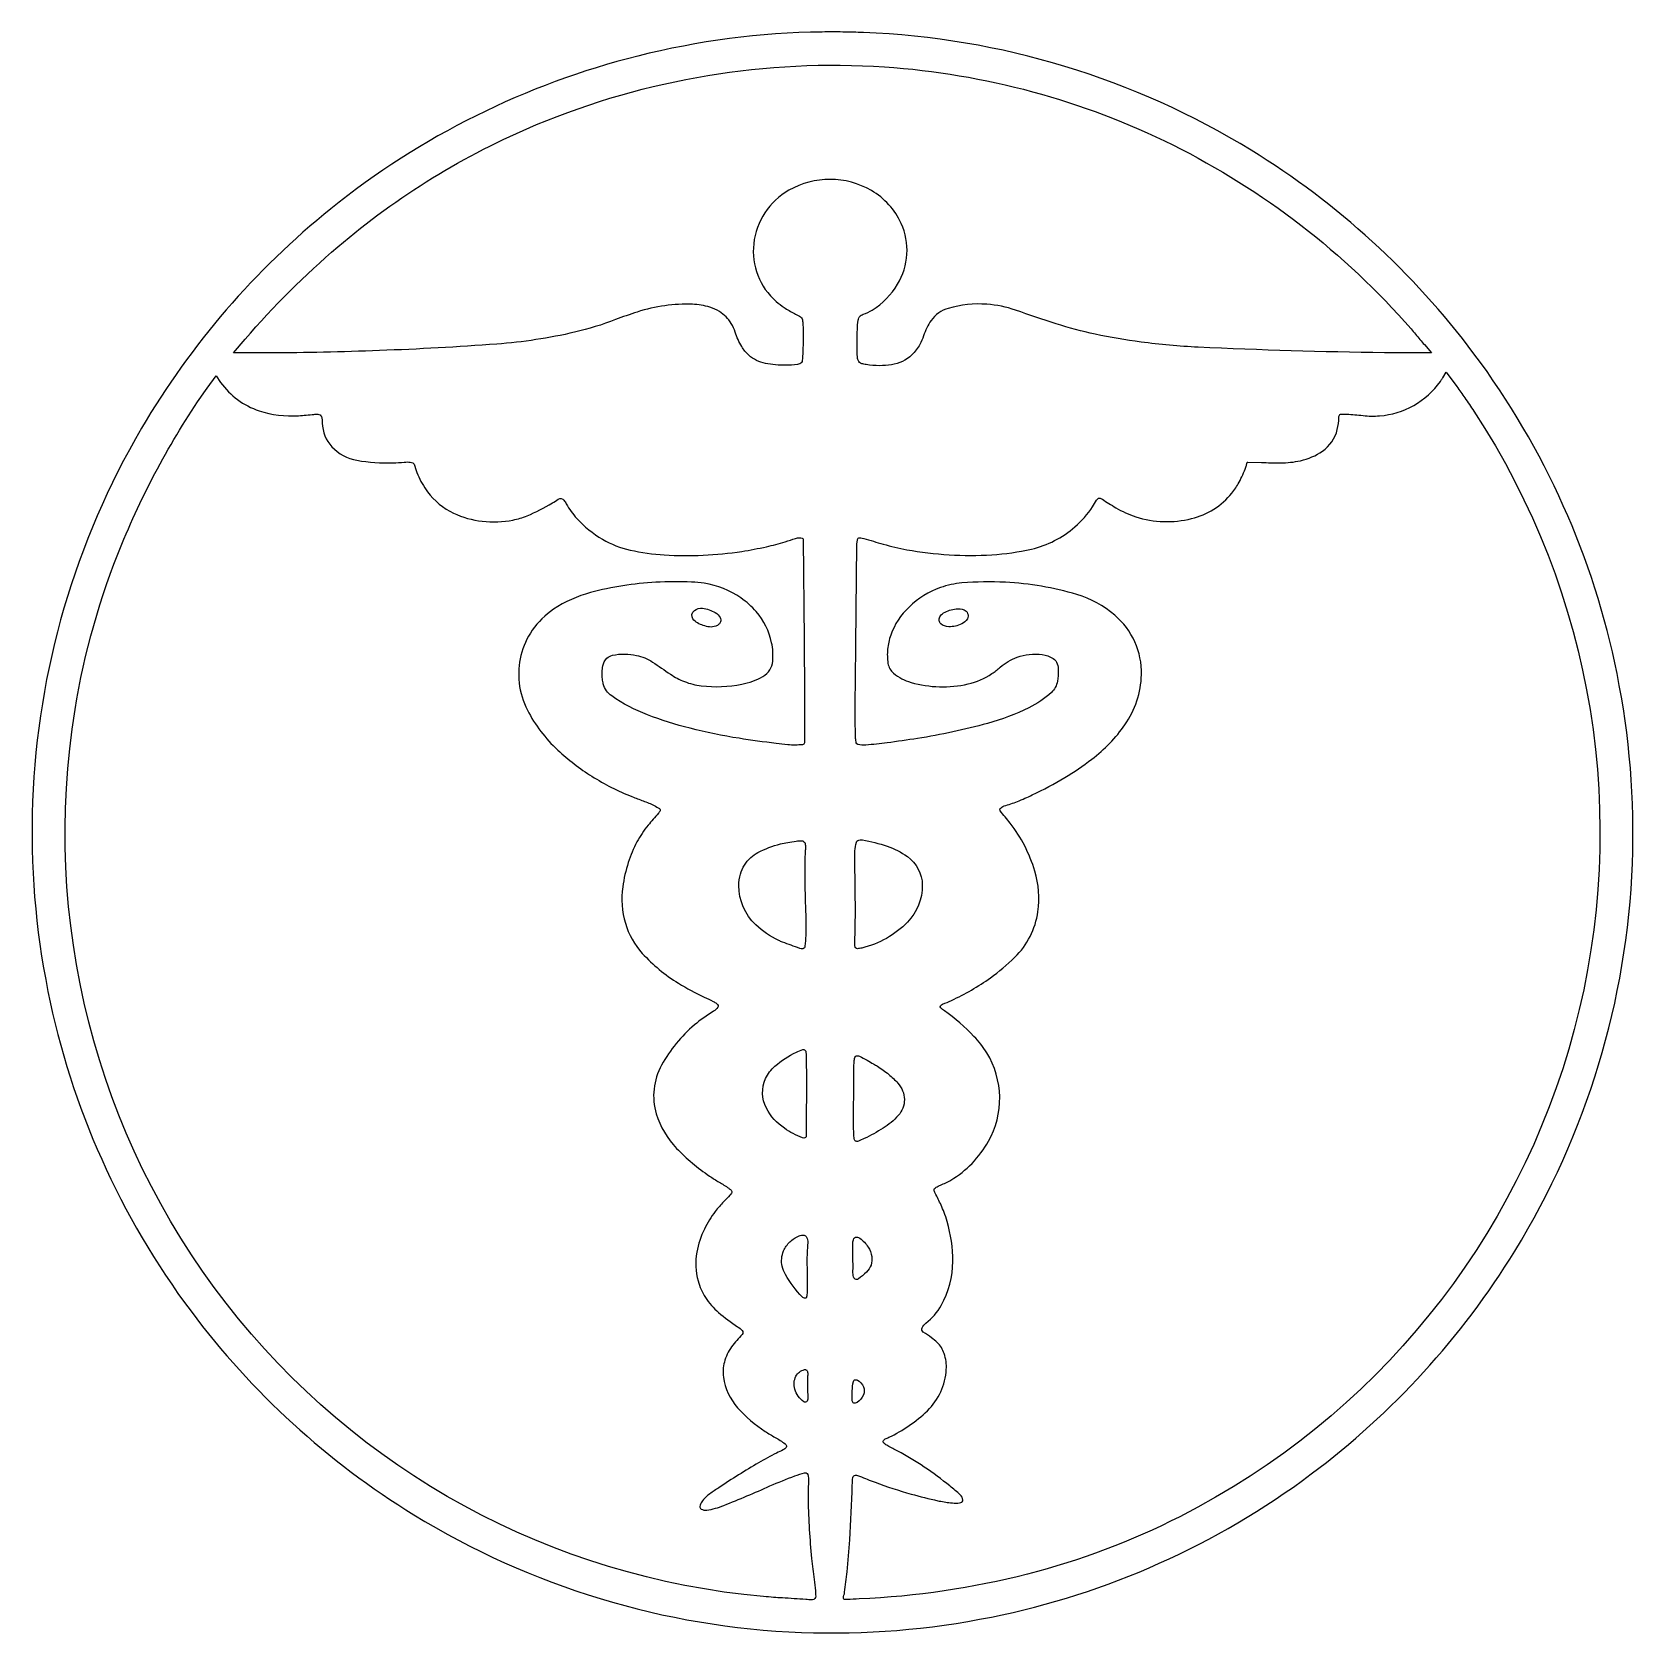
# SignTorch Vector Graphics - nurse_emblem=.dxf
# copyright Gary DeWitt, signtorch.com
# Model space of a CAD drawing. Extents: x 6.3 to 17.7, y 6.3 to 17.7.
import ezdxf

# ---------------------------------------------------------------- set-up
doc = ezdxf.new("R2010")
doc.units = 0
doc.layers.get('0').update_dxf_attribs({"linetype": 'CONTINUOUS'})

msp = doc.modelspace()

# ---------------------------------------------------------------- linework, layer by layer
for points in [[(11.927, 17.669, 0.058239), (10.622, 17.499, 0.108596), (8.447, 16.417, 0.090855), (7.107, 14.863, 0.123702), (6.335, 12.219, 0.059357), (6.444, 10.875, 0.111215), (7.457, 8.609, 0.094684), (9.036, 7.168, 0.128957), (11.781, 6.335, 0.059357), (13.125, 6.444, 0.111215), (15.391, 7.457, 0.094684), (16.832, 9.036, 0.128957), (17.665, 11.781, 0.059357), (17.556, 13.125, 0.111215), (16.543, 15.391, 0.094684), (14.964, 16.832, 0.128957), (12.219, 17.665, 0.006343), (12.073, 17.669, 0.006328)], [(12.369, 17.422, -0.098798), (14.41, 16.869, -0.098027), (16.097, 15.567, -0.003706), (16.129, 15.529, -0.001898), (16.192, 15.455), (16.241, 15.396), (15.909, 15.398, -0.009339), (14.59, 15.437, -0.020008), (14.185, 15.473, -0.021166), (13.86, 15.529, -0.024491), (13.584, 15.603, -0.005982), (13.297, 15.699, 0.066077), (13.093, 15.741, 0.088974), (12.82, 15.712, 0.168652), (12.699, 15.626, 0.078798), (12.645, 15.517, -0.051086), (12.619, 15.456, -0.075036), (12.562, 15.383, -0.155033), (12.417, 15.312, -0.039282), (12.332, 15.306, -0.03543), (12.238, 15.314, -0.032511), (12.207, 15.32, -0.223359), (12.181, 15.344, -0.081905), (12.177, 15.357, -0.02072), (12.175, 15.411, -0.002711), (12.176, 15.562, -0.043338), (12.182, 15.628, -0.042371), (12.187, 15.645, -0.181055), (12.202, 15.663, -0.048356), (12.218, 15.67, 0.064964), (12.282, 15.7, 0.114622), (12.461, 15.883, 0.248401), (12.486, 16.314, 0.154705), (12.276, 16.546, 0.268787), (11.691, 16.548, 0.238223), (11.442, 16.17, 0.246636), (11.601, 15.761, 0.033722), (11.657, 15.718, 0.028568), (11.73, 15.676, 0.000478), (11.766, 15.657, -0.228337), (11.787, 15.63, -0.046728), (11.791, 15.597, -0.011734), (11.79, 15.406, -0.016749), (11.786, 15.342, -0.274385), (11.769, 15.319, -0.073307), (11.751, 15.314, -0.024516), (11.668, 15.309, -0.053763), (11.525, 15.322, -0.128995), (11.407, 15.38, -0.080876), (11.357, 15.441, -0.05705), (11.311, 15.543, 0.057423), (11.283, 15.605, 0.121979), (11.2, 15.689, 0.063558), (11.132, 15.72, 0.063739), (11.008, 15.741, 0.045175), (10.813, 15.731, 0.043827), (10.617, 15.686, 0.012557), (10.463, 15.632, -0.033966), (10.174, 15.543, -0.038891), (9.622, 15.459, -0.009157), (8.793, 15.413, -0.003952), (8.396, 15.401, -0.004149), (8.018, 15.396), (7.758, 15.396), (7.84, 15.493, -0.038835), (8.497, 16.148, -0.077896), (9.904, 17.013, -0.057819), (11.116, 17.361, -0.058128)], [(11.512, 6.589, -0.208494), (7.706, 8.666, -0.208308), (6.636, 12.872, -0.057229), (6.967, 14.042, -0.05519), (7.571, 15.147), (7.634, 15.235), (7.667, 15.187, 0.157292), (7.939, 14.987, 0.098752), (8.218, 14.952, 0.009087), (8.328, 14.961, -0.039036), (8.355, 14.962, -0.140659), (8.371, 14.957, -0.16617), (8.38, 14.945, -0.073112), (8.387, 14.9, 0.187593), (8.455, 14.732, 0.162094), (8.632, 14.636, 0.051046), (8.888, 14.618, 0.018117), (8.967, 14.623, -0.056105), (9.009, 14.623, -0.087401), (9.029, 14.617, -0.147657), (9.037, 14.608, -0.069227), (9.043, 14.594, 0.041922), (9.063, 14.534, 0.057342), (9.132, 14.413, 0.124299), (9.316, 14.262, 0.081237), (9.52, 14.204, 0.079736), (9.737, 14.213, 0.04708), (9.837, 14.243, 0.040587), (10.016, 14.334, 0.009719), (10.058, 14.361, -0.399786), (10.098, 14.354, -0.03754), (10.115, 14.327, 0.065366), (10.188, 14.225, 0.071179), (10.371, 14.077, 0.079623), (10.567, 14, 0.039606), (10.809, 13.966, 0.052838), (11.358, 13.991, 0.016652), (11.532, 14.024, 0.021371), (11.664, 14.059, -0.000539), (11.739, 14.083, -0.054765), (11.767, 14.088, -0.121052), (11.786, 14.085, -0.237078), (11.793, 14.077), (11.799, 13.364, -0.000773), (11.801, 13.084, -0.001016), (11.801, 12.872), (11.801, 12.634, -0.32601), (11.788, 12.622, -0.050323), (11.683, 12.621, -0.008546), (11.601, 12.63, -0.006704), (11.338, 12.667, -0.024968), (10.991, 12.738, -0.027957), (10.689, 12.834, -0.061532), (10.437, 12.967, -0.173129), (10.377, 13.052, -0.045009), (10.371, 13.087, -0.0314), (10.369, 13.137, -0.041648), (10.374, 13.18, -0.147505), (10.402, 13.234, -0.140986), (10.441, 13.255, -0.06784), (10.53, 13.263, -0.036392), (10.611, 13.254, -0.100245), (10.726, 13.207, -0.003868), (10.852, 13.121, 0.058555), (10.951, 13.069, 0.062924), (11.071, 13.039, 0.077998), (11.358, 13.05, 0.081067), (11.507, 13.105, 0.246514), (11.577, 13.214, 0.072811), (11.569, 13.344, 0.128932), (11.46, 13.564, 0.063653), (11.351, 13.661, 0.111326), (11.092, 13.765, 0.027491), (11.002, 13.774, 0.025899), (10.749, 13.772, 0.050477), (10.286, 13.699, 0.08298), (10.025, 13.581, 0.094665), (9.874, 13.432, 0.181224), (9.781, 13.06, 0.090974), (9.839, 12.867, 0.086757), (10.054, 12.584, 0.047006), (10.296, 12.398, 0.045001), (10.58, 12.254, 0.008652), (10.659, 12.224, -0.028405), (10.737, 12.191, -0.030647), (10.775, 12.169, -0.182305), (10.78, 12.162, -0.180915), (10.779, 12.154, -0.070472), (10.767, 12.136, 0.010874), (10.694, 12.051, 0.048211), (10.615, 11.933, 0.046503), (10.554, 11.788, 0.041205), (10.514, 11.615, 0.107684), (10.533, 11.357, 0.114058), (10.653, 11.144, 0.070042), (10.909, 10.933, 0.028256), (11.091, 10.835, -0.001963), (11.155, 10.804, -0.059604), (11.179, 10.789, -0.142263), (11.19, 10.774, -0.233445), (11.188, 10.762, -0.111757), (11.158, 10.734, 0.044337), (11.022, 10.637, 0.044676), (10.894, 10.506, 0.044302), (10.79, 10.353, 0.099872), (10.736, 10.183, 0.101076), (10.752, 10.008, 0.119615), (10.896, 9.763, 0.051), (11.129, 9.567, 0.019647), (11.197, 9.524, -0.027066), (11.265, 9.481, -0.022337), (11.282, 9.467, -0.383957), (11.285, 9.445, -0.041649), (11.274, 9.432, 0.006914), (11.229, 9.385, 0.022019), (11.17, 9.316, 0.053792), (11.093, 9.192, 0.066858), (11.039, 9.027, 0.1115), (11.048, 8.824, 0.078504), (11.1, 8.707, 0.07122), (11.193, 8.601, 0.032889), (11.328, 8.5, -0.050533), (11.361, 8.473, -0.200254), (11.366, 8.46, -0.181989), (11.361, 8.446, -0.008606), (11.322, 8.403, 0.034162), (11.285, 8.357, 0.089152), (11.234, 8.249, 0.100284), (11.227, 8.143, 0.150569), (11.328, 7.926, 0.064079), (11.523, 7.759, 0.016276), (11.594, 7.716, -0.029625), (11.664, 7.671, -0.161239), (11.674, 7.657, -0.216496), (11.672, 7.645, -0.158754), (11.65, 7.627, 0.021886), (11.603, 7.605, 0.012784), (11.477, 7.536, 0.016393), (11.195, 7.36, 0.006969), (11.131, 7.316, 0.078625), (11.074, 7.26, 0.140886), (11.061, 7.226, 0.282706), (11.07, 7.209, 0.177324), (11.11, 7.201, 0.056426), (11.23, 7.234, 0.009525), (11.557, 7.372, -0.018525), (11.734, 7.443, -0.017768), (11.802, 7.465, -0.116026), (11.813, 7.465, -0.287957), (11.825, 7.454, -0.083553), (11.83, 7.4, 0.024189), (11.827, 7.272, 0.018952), (11.852, 6.858, 0.009444), (11.87, 6.71, -0.016586), (11.879, 6.63, -0.006097), (11.881, 6.592, -0.394463), (11.859, 6.566, -0.028691), (11.857, 6.566, -0.008824), (11.852, 6.566, -0.009672), (11.811, 6.568, 0.004621), (11.645, 6.579, -0.004398), (11.583, 6.583, -0.003874)], [(16.542, 14.983, -0.213674), (17.253, 10.605, -0.213455), (14.459, 7.154, -0.054671), (13.381, 6.748, -0.052291), (12.19, 6.572, 0.001384), (12.105, 6.568, 0.007896), (12.09, 6.567, -0.475186), (12.077, 6.58, -0.040837), (12.081, 6.598, 0.038979), (12.086, 6.62, 0.005941), (12.103, 6.765, 0.011939), (12.122, 6.991, 0.00698), (12.14, 7.379, -0.025233), (12.144, 7.432, -0.378009), (12.163, 7.448, -0.099882), (12.192, 7.442, 0.012716), (12.301, 7.398, 0.020124), (12.557, 7.315, 0.015384), (12.745, 7.268, 0.023545), (12.836, 7.253, 0.041683), (12.888, 7.251, 0.04156), (12.909, 7.254, 0.37287), (12.923, 7.272, 0.196466), (12.905, 7.309, 0.009428), (12.831, 7.372, 0.02424), (12.65, 7.506, 0.024913), (12.462, 7.619, 0.000201), (12.391, 7.657, -0.042592), (12.367, 7.672, -0.123874), (12.359, 7.682, -0.202145), (12.359, 7.69, -0.197819), (12.374, 7.705, 0.006007), (12.399, 7.717, 0.084623), (12.672, 7.905, 0.187187), (12.806, 8.198, 0.096525), (12.791, 8.31, 0.11915), (12.742, 8.388, 0.036971), (12.701, 8.422, 0.010706), (12.643, 8.462, -0.186742), (12.633, 8.476, -0.189983), (12.635, 8.493, -0.101663), (12.662, 8.525, 0.097874), (12.77, 8.651, 0.128129), (12.852, 8.962, 0.072797), (12.812, 9.245, 0.016829), (12.79, 9.31, 0.021018), (12.769, 9.361, 0.008028), (12.727, 9.446, -0.079386), (12.72, 9.469, -0.248961), (12.723, 9.478, -0.069818), (12.748, 9.495, -0.022552), (12.766, 9.503, 0.039653), (12.839, 9.539, 0.065984), (12.988, 9.657, 0.063867), (13.105, 9.814, 0.134272), (13.184, 10.127, 0.133336), (13.093, 10.439, 0.053713), (13.002, 10.556, 0.047528), (12.792, 10.738, -0.030619), (12.767, 10.758, -0.368696), (12.765, 10.773, -0.15815), (12.779, 10.784, 0.016734), (12.843, 10.811, 0.048416), (13.118, 10.971, 0.037706), (13.291, 11.116, 0.164981), (13.455, 11.439, 0.110257), (13.433, 11.727, 0.044713), (13.361, 11.905, 0.044774), (13.258, 12.066, 0.015471), (13.223, 12.11, -0.022682), (13.188, 12.154, -0.335898), (13.188, 12.169, -0.144014), (13.215, 12.188, -0.00639), (13.262, 12.203, 0.017442), (13.309, 12.22, 0.018397), (13.415, 12.266, 0.024688), (13.645, 12.389, 0.025753), (13.836, 12.519, 0.078544), (14.071, 12.763, 0.147728), (14.188, 13.118, 0.226243), (13.999, 13.539, 0.103448), (13.731, 13.685, 0.061002), (13.224, 13.772, 0.032722), (12.917, 13.767, 0.064102), (12.764, 13.734, 0.106776), (12.542, 13.597, 0.117204), (12.412, 13.397, 0.060847), (12.39, 13.298, 0.062167), (12.393, 13.198, 0.18396), (12.433, 13.128, 0.103647), (12.556, 13.063, 0.126213), (12.96, 13.052, 0.09239), (13.129, 13.125, 0.031756), (13.188, 13.171, -0.091557), (13.308, 13.242, -0.063359), (13.392, 13.261, -0.057719), (13.486, 13.26, -0.105447), (13.563, 13.233, -0.182095), (13.592, 13.195, -0.073173), (13.599, 13.148, -0.045267), (13.593, 13.071, -0.163535), (13.55, 12.992, -0.075049), (13.391, 12.883, -0.045402), (13.098, 12.773, -0.028018), (12.602, 12.666, -0.007246), (12.386, 12.635, -0.010444), (12.235, 12.619, -0.083716), (12.18, 12.623, -0.286409), (12.168, 12.636, -0.04156), (12.164, 12.665, -0.009828), (12.161, 12.845, -0.003391), (12.162, 13.038, 0.000892), (12.17, 13.81, 0.000192), (12.172, 14.007, -0.019529), (12.174, 14.056, -0.080841), (12.18, 14.08, -0.23599), (12.187, 14.086, -0.0809), (12.201, 14.087, -0.052409), (12.221, 14.083, 0.004512), (12.359, 14.042, 0.024753), (12.526, 14.003, 0.060202), (13.128, 13.967, 0.041357), (13.409, 14.007, 0.124285), (13.717, 14.165, 0.065682), (13.842, 14.307, 0.02202), (13.87, 14.353, -0.069448), (13.878, 14.363, -0.219325), (13.89, 14.368, -0.133457), (13.911, 14.361, 0.016037), (14.006, 14.3, 0.056698), (14.148, 14.236, 0.139158), (14.543, 14.223, 0.163636), (14.829, 14.404, 0.046069), (14.879, 14.48, 0.035633), (14.928, 14.588, 0.057301), (14.934, 14.612, -0.118688), (14.936, 14.618, -0.041177), (14.939, 14.622, -0.105517), (14.941, 14.623), (15.037, 14.62, 0.005629), (15.173, 14.618, 0.054673), (15.314, 14.633, 0.098586), (15.47, 14.701, 0.183279), (15.575, 14.854, 0.053364), (15.586, 14.94, -0.17066), (15.594, 14.96, -0.204397), (15.6, 14.963, -0.031367), (15.641, 14.963, -0.013289), (15.757, 14.953, 0.04834), (15.874, 14.951, 0.1094), (16.116, 15.024, 0.109015), (16.305, 15.194, 0.007016), (16.311, 15.203, 0.003854), (16.323, 15.221), (16.347, 15.259), (16.421, 15.158, -0.006396), (16.478, 15.078, -0.005472)], [(11.173, 13.461, -0.120048), (11.129, 13.456, -0.095493), (11.044, 13.484, -0.114058), (11.012, 13.513, -0.408879), (11.022, 13.572, -0.184162), (11.08, 13.588, -0.112952), (11.17, 13.557, -0.129728), (11.204, 13.522, -0.20745), (11.207, 13.491, -0.135321), (11.196, 13.475, -0.092013)], [(12.76, 13.527, -0.151759), (12.787, 13.555, -0.099609), (12.875, 13.584, -0.121872), (12.932, 13.577, -0.199621), (12.957, 13.552, -0.235527), (12.955, 13.514, -0.15727), (12.915, 13.477, -0.110598), (12.823, 13.457, -0.178709), (12.768, 13.478, -0.175722), (12.756, 13.5, -0.155595)], [(11.619, 11.235, -0.077816), (11.457, 11.346, -0.209144), (11.337, 11.624, -0.0652), (11.348, 11.705, -0.146312), (11.421, 11.822, -0.059719), (11.472, 11.858, -0.058112), (11.631, 11.919, -0.019186), (11.683, 11.93, -0.016978), (11.743, 11.939, -0.016315), (11.781, 11.942, -0.208096), (11.798, 11.935, -0.131503), (11.806, 11.921, -0.08246), (11.809, 11.896, -0.007563), (11.807, 11.865, 0.018459), (11.805, 11.833, 0.013757), (11.809, 11.467, -0.017378), (11.81, 11.27, -0.019859), (11.805, 11.195, -0.127748), (11.801, 11.184, -0.205233), (11.789, 11.177, -0.122697), (11.768, 11.179, -0.004472), (11.647, 11.224, -0.019593)], [(12.163, 11.183, -0.085251), (12.16, 11.19, -0.068094), (12.158, 11.199, -0.023237), (12.158, 11.241, 0.009431), (12.16, 11.283, 0.003833), (12.162, 11.438, 0.004308), (12.161, 11.576, -0.000614), (12.158, 11.811, -0.013858), (12.159, 11.87, -0.055895), (12.169, 11.931, -0.223545), (12.179, 11.943, -0.149529), (12.212, 11.947, -0.03824), (12.387, 11.903, -0.074218), (12.53, 11.83, -0.24011), (12.636, 11.627, -0.19648), (12.532, 11.366, -0.144873), (12.207, 11.182, -0.029738), (12.177, 11.177, -0.263747)], [(11.805, 9.837, -0.205976), (11.787, 9.837, -0.050854), (11.66, 9.905, -0.124722), (11.532, 10.048, -0.230713), (11.526, 10.257, -0.108645), (11.592, 10.345, -0.065299), (11.744, 10.445, -0.033979), (11.79, 10.463, -0.459964), (11.81, 10.451, -0.037651), (11.814, 10.41, 0.000195), (11.815, 10.29, -0.003048), (11.815, 10.262, -0.000806), (11.815, 10.157, -0.000052), (11.814, 9.909, -0.00775), (11.813, 9.847, -0.170783), (11.811, 9.842, -0.109713)], [(12.318, 10.345, -0.032402), (12.398, 10.287, -0.035529), (12.463, 10.225, -0.182988), (12.509, 10.109, -0.190812), (12.466, 9.996, -0.06687), (12.359, 9.906, -0.027576), (12.225, 9.832, -0.018555), (12.183, 9.814, -0.226607), (12.162, 9.815, -0.204702), (12.156, 9.823, -0.053155), (12.151, 9.859, -0.010867), (12.149, 9.966, 0.000014), (12.151, 10.273, -0.008397), (12.153, 10.372, -0.031353), (12.156, 10.399, -0.123176), (12.162, 10.413, -0.24865), (12.176, 10.419, -0.103386), (12.191, 10.415, -0.004939), (12.245, 10.387, -0.006729), (12.291, 10.361, -0.01106)], [(11.821, 8.795, -0.010033), (11.819, 8.724, -0.057948), (11.817, 8.712, -0.114786), (11.813, 8.704, -0.197838), (11.808, 8.702, -0.221119), (11.785, 8.711, -0.055153), (11.667, 8.869, -0.077655), (11.644, 8.928, -0.160342), (11.654, 9.037, -0.095238), (11.698, 9.1, -0.09225), (11.763, 9.144, -0.144464), (11.799, 9.148, -0.240153), (11.817, 9.135, -0.138118), (11.825, 9.095, 0.012572), (11.82, 9.021, 0.016501), (11.82, 8.908, -0.009796)], [(12.172, 9.134, -0.136556), (12.194, 9.126, -0.089719), (12.252, 9.064, -0.104021), (12.278, 8.997, -0.243579), (12.241, 8.886, -0.043205), (12.184, 8.839, -0.18933), (12.167, 8.835, -0.308373), (12.149, 8.853, -0.064396), (12.145, 8.891, 0.018678), (12.144, 8.991, -0.021128), (12.144, 9.092, -0.101521), (12.152, 9.124, -0.227443), (12.164, 9.134, -0.058021), (12.166, 9.134, -0.024092)], [(11.815, 8.194, -0.116807), (11.821, 8.187, -0.101969), (11.824, 8.177, -0.030477), (11.824, 8.149, 0.01934), (11.824, 8.035, -0.000036), (11.825, 7.988, -0.174596), (11.82, 7.972, -0.184307), (11.809, 7.965, -0.207834), (11.797, 7.968, -0.160076), (11.733, 8.058, -0.19547), (11.741, 8.149, -0.106735), (11.766, 8.179, -0.106713), (11.801, 8.196, -0.098391), (11.809, 8.196, -0.119785)], [(12.14, 8.046, -0.039548), (12.148, 8.113, -0.236277), (12.156, 8.123, -0.23202), (12.176, 8.122, -0.177954), (12.219, 8.075, -0.196836), (12.219, 8.017, -0.163061), (12.174, 7.964, -0.077548), (12.161, 7.959, -0.297093), (12.143, 7.965, -0.147307), (12.14, 7.974, -0.026732)]]:
    msp.add_lwpolyline(points, format="xyb", close=True)

doc.saveas('drawing.dxf')
